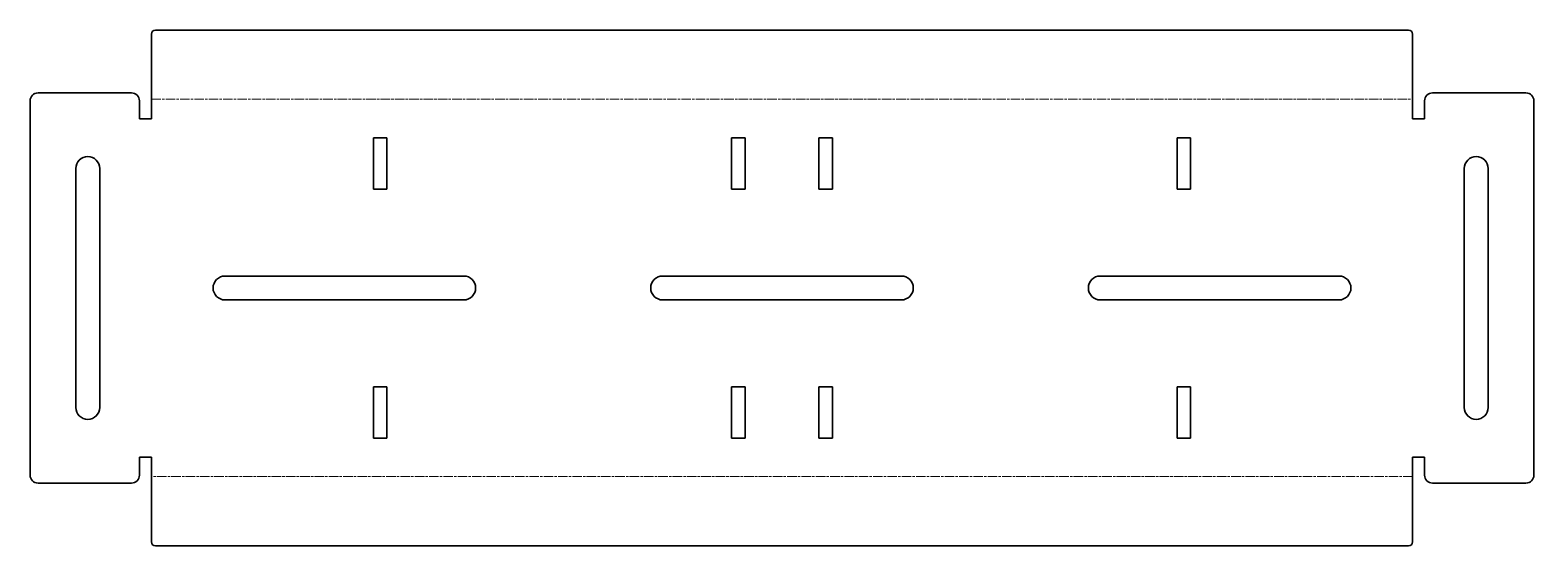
# Model space of a CAD drawing. Header units: inches. Extents: x 0 to 378, y 0 to 130.
import ezdxf

# ---------------------------------------------------------------- set-up
doc = ezdxf.new("R2010")
doc.units = ezdxf.units.IN
doc.header["$MEASUREMENT"] = 0
doc.linetypes.add('Chain', pattern=[13.68, 9.12, -1.14, 2.28, -1.14])
doc.layers.add('SIMUMAK Bend Centerline (ISO)', color=7, linetype='Chain', lineweight=9)
doc.layers.add('SIMUMAK Visible (ISO)', color=7, linetype='Continuous', lineweight=35)

# ---------------------------------------------------------------- blocks, each defined once
blk = doc.blocks.new('SIL-028-CCPD-02_Sheet_5_SIL-028-CCPD-02 (desplegada)')
at = {"layer": 'SIMUMAK Bend Centerline (ISO)', "ltscale": 0.263158}
for p, q in [((-158.5, 47.39), (158.5, 47.39)), ((158.5, -47.39), (-158.5, -47.39))]:
    blk.add_line(p, q, dxfattribs=at)
at = {"layer": 'SIMUMAK Visible (ISO)'}
for p, q in [((-157.5, 64.79), (157.5, 64.79)), ((-158.5, 63.79), (-158.5, 42.5)), ((158.5, 42.5), (158.5, 63.79)), ((-189, -47), (-189, 47)), ((-187, 49), (-163.5, 49)), ((-161.5, 42.5), (-161.5, 47)), ((161.5, 47), (161.5, 42.5)), ((163.5, 49), (187, 49)), ((189, 47), (189, -47)), ((-158.5, 42.5), (-161.5, 42.5)), ((161.5, 42.5), (158.5, 42.5)), ((-102.7, 37.7), (-99.3, 37.7)), ((-102.7, 24.8), (-102.7, 37.7)), ((-99.3, 37.7), (-99.3, 24.8)), ((-12.7, 37.7), (-9.3, 37.7)), ((-12.7, 24.8), (-12.7, 37.7)), ((-9.3, 37.7), (-9.3, 24.8)), ((9.3, 37.7), (12.7, 37.7)), ((9.3, 24.8), (9.3, 37.7)), ((12.7, 37.7), (12.7, 24.8)), ((99.3, 37.7), (102.7, 37.7)), ((99.3, 24.8), (99.3, 37.7)), ((102.7, 37.7), (102.7, 24.8)), ((-177.5, -30), (-177.5, 30)), ((-171.5, 30), (-171.5, -30)), ((171.5, -30), (171.5, 30)), ((177.5, 30), (177.5, -30)), ((-99.3, 24.8), (-102.7, 24.8)), ((-9.3, 24.8), (-12.7, 24.8)), ((12.7, 24.8), (9.3, 24.8)), ((102.7, 24.8), (99.3, 24.8)), ((-140, 3), (-80, 3)), ((-30, 3), (30, 3)), ((80, 3), (140, 3)), ((-80, -3), (-140, -3)), ((30, -3), (-30, -3)), ((140, -3), (80, -3)), ((-102.7, -24.8), (-99.3, -24.8)), ((-102.7, -37.7), (-102.7, -24.8)), ((-99.3, -24.8), (-99.3, -37.7)), ((-12.7, -24.8), (-9.3, -24.8)), ((-12.7, -37.7), (-12.7, -24.8)), ((-9.3, -24.8), (-9.3, -37.7)), ((9.3, -24.8), (12.7, -24.8)), ((9.3, -37.7), (9.3, -24.8)), ((12.7, -24.8), (12.7, -37.7)), ((99.3, -24.8), (102.7, -24.8)), ((99.3, -37.7), (99.3, -24.8)), ((102.7, -24.8), (102.7, -37.7)), ((-99.3, -37.7), (-102.7, -37.7)), ((-9.3, -37.7), (-12.7, -37.7)), ((12.7, -37.7), (9.3, -37.7)), ((102.7, -37.7), (99.3, -37.7)), ((-161.5, -42.5), (-158.5, -42.5)), ((-161.5, -47), (-161.5, -42.5)), ((-158.5, -63.79), (-158.5, -42.5)), ((158.5, -42.5), (161.5, -42.5)), ((158.5, -63.79), (158.5, -42.5)), ((161.5, -42.5), (161.5, -47)), ((-163.5, -49), (-187, -49)), ((187, -49), (163.5, -49)), ((157.5, -64.79), (-157.5, -64.79))]:
    blk.add_line(p, q, dxfattribs=at)
at = {"layer": 'SIMUMAK Visible (ISO)', "extrusion": (0, 0, -1)}
for centre, radius, start, end in [((157.5, 63.79), 1, 0, 90), ((-157.5, 63.79), 1, 90, 180), ((187, 47), 2, 0, 90), ((163.5, 47), 2, 90, 180), ((-163.5, 47), 2, 0, 90), ((-187, 47), 2, 90, 180), ((174.5, 30), 3, 0, 180), ((-174.5, 30), 3, 360, 180), ((140, 0), 3, 270, 90), ((80, 0), 3, 90, 270), ((30, 0), 3, 270, 90), ((-30, 0), 3, 90, 270), ((-80, 0), 3, 270, 90), ((-140, 0), 3, 90, 270), ((174.5, -30), 3, 180, 0), ((-174.5, -30), 3, 180, 0), ((187, -47), 2, 270, 0), ((163.5, -47), 2, 180, 270), ((-163.5, -47), 2, 270, 360), ((-187, -47), 2, 180, 270), ((157.5, -63.79), 1, 270, 0), ((-157.5, -63.79), 1, 180, 270)]:
    blk.add_arc(centre, radius, start, end, dxfattribs=at)

msp = doc.modelspace()

# ---------------------------------------------------------------- block references
msp.add_blockref('SIL-028-CCPD-02_Sheet_5_SIL-028-CCPD-02 (desplegada)', (189, 64.79))

doc.saveas('drawing.dxf')
